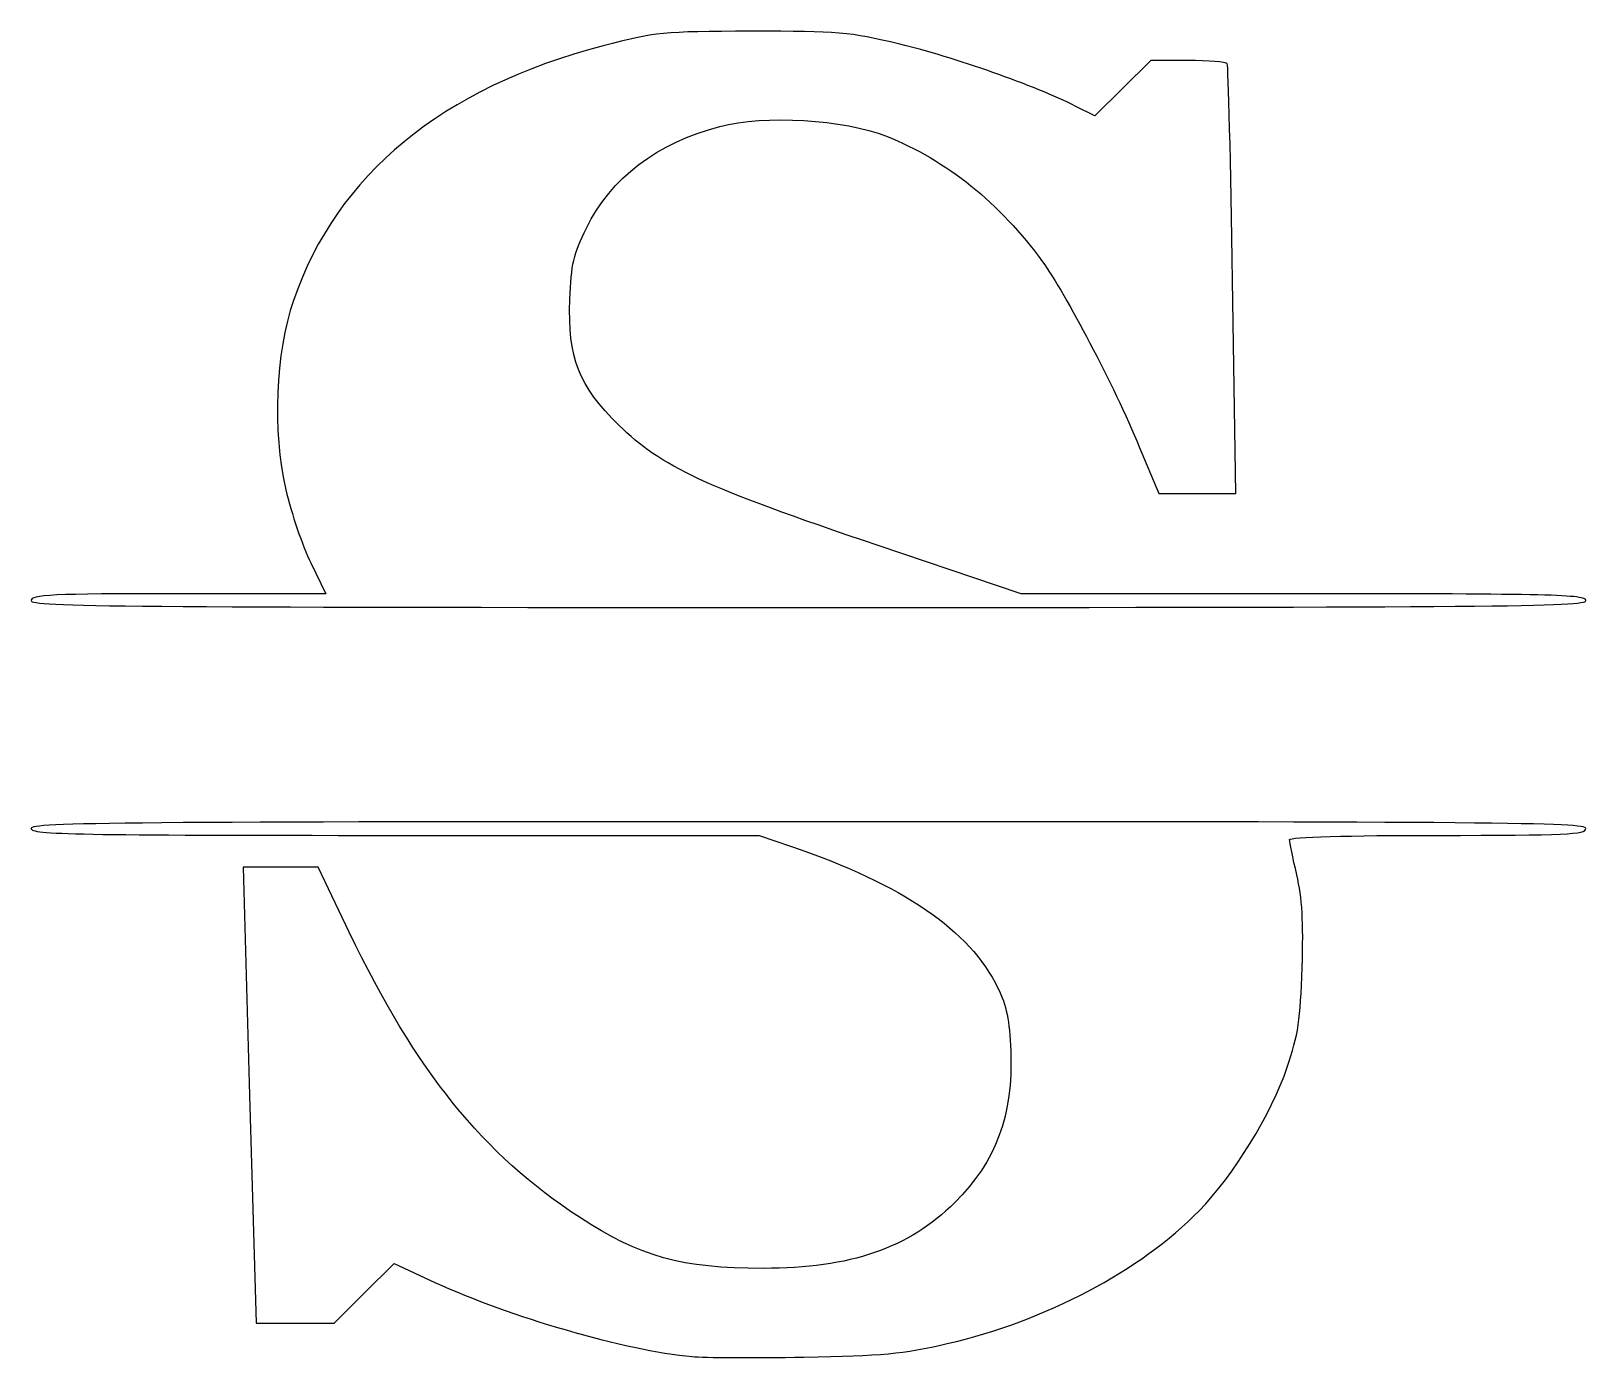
# Model space of a CAD drawing. Header units: centimetres. Extents: x -4.15 to 4.88, y -4.25 to 3.45.
import ezdxf

# ---------------------------------------------------------------- set-up
doc = ezdxf.new("R2010")
doc.units = ezdxf.units.CM
doc.header["$MEASUREMENT"] = 0
doc.layers.add('Layer 1', color=7, linetype='Continuous')

msp = doc.modelspace()

# ---------------------------------------------------------------- linework, layer by layer
at = {"layer": 'Layer 1'}
for points in [[(-4.14533, 0.14642), (-4.14533, 0.18088), (-4.0327, 0.18611), (-3.29045, 0.18611), (-3.29045, 0.18611), (-3.29045, 0.18611), (-2.43557, 0.18611), (-2.43557, 0.18611), (-2.43557, 0.18611), (-2.43557, 0.18611), (-2.52256, 0.3647), (-2.52256, 0.3647), (-2.52256, 0.3647), (-2.5704, 0.46293), (-2.63532, 0.65439), (-2.66682, 0.79018), (-2.66682, 0.79018), (-2.74583, 1.13074), (-2.72756, 1.58243), (-2.62239, 1.88907), (-2.62239, 1.88907), (-2.37172, 2.61992), (-1.76068, 3.12226), (-0.82481, 3.36687), (-0.82481, 3.36687), (-0.51996, 3.44655), (-0.4857, 3.44991), (0.03509, 3.45108), (0.03509, 3.45108), (0.54245, 3.45222), (0.59799, 3.44741), (0.89499, 3.37665), (0.89499, 3.37665), (1.20529, 3.30272), (1.6872, 3.13267), (1.91335, 3.01729), (1.91335, 3.01729), (1.91335, 3.01729), (2.02654, 2.95954), (2.02654, 2.95954), (2.02654, 2.95954), (2.02654, 2.95954), (2.18908, 3.12063), (2.18908, 3.12063), (2.18908, 3.12063), (2.18908, 3.12063), (2.35162, 3.28172), (2.35162, 3.28172), (2.35162, 3.28172), (2.35162, 3.28172), (2.56763, 3.28172), (2.56763, 3.28172), (2.56763, 3.28172), (2.68643, 3.28172), (2.78897, 3.27279), (2.79549, 3.26188), (2.79549, 3.26188), (2.80201, 3.25097), (2.81609, 2.68542), (2.82678, 2.00511), (2.82678, 2.00511), (2.82678, 2.00511), (2.84622, 0.76818), (2.84622, 0.76818), (2.84622, 0.76818), (2.84622, 0.76818), (2.62265, 0.76818), (2.62265, 0.76818), (2.62265, 0.76818), (2.62265, 0.76818), (2.39908, 0.76818), (2.39908, 0.76818), (2.39908, 0.76818), (2.39908, 0.76818), (2.28559, 1.03938), (2.28559, 1.03938), (2.28559, 1.03938), (2.13552, 1.39801), (1.85861, 1.92739), (1.72368, 2.11361), (1.72368, 2.11361), (1.47734, 2.45361), (1.16542, 2.70451), (0.81818, 2.842), (0.81818, 2.842), (0.57208, 2.93944), (0.109, 2.96686), (-0.14823, 2.89921), (-0.14823, 2.89921), (-0.5127, 2.80337), (-0.77957, 2.59989), (-0.92322, 2.30834), (-0.92322, 2.30834), (-0.99817, 2.15621), (-1.01122, 2.09958), (-1.01886, 1.89335), (-1.01886, 1.89335), (-1.03139, 1.55464), (-0.96941, 1.39613), (-0.73337, 1.16329), (-0.73337, 1.16329), (-0.49029, 0.92351), (-0.23631, 0.80574), (0.77098, 0.46574), (0.77098, 0.46574), (0.77098, 0.46574), (1.59948, 0.18609), (1.59948, 0.18609), (1.59948, 0.18609), (1.59948, 0.18609), (3.23821, 0.18609), (3.23821, 0.18609), (3.23821, 0.18609), (4.67722, 0.18609), (4.87694, 0.18125), (4.87694, 0.1464), (4.87694, 0.1464), (4.87694, 0.11128), (4.35806, 0.10671), (0.36579, 0.10671), (0.36579, 0.10671), (-3.62648, 0.10671), (-4.14536, 0.11127), (-4.14536, 0.1464), (-4.14536, 0.1464), (-4.14536, 0.1464), (-4.14533, 0.14642), (-4.14533, 0.14642)], [(-0.30887, -4.24209), (-0.6995, -4.20489), (-1.3723, -4.01065), (-1.80205, -3.81101), (-1.80205, -3.81101), (-1.80205, -3.81101), (-2.03846, -3.70119), (-2.03846, -3.70119), (-2.03846, -3.70119), (-2.03846, -3.70119), (-2.21282, -3.87421), (-2.21282, -3.87421), (-2.21282, -3.87421), (-2.21282, -3.87421), (-2.38718, -4.04723), (-2.38718, -4.04723), (-2.38718, -4.04723), (-2.38718, -4.04723), (-2.61341, -4.04723), (-2.61341, -4.04723), (-2.61341, -4.04723), (-2.61341, -4.04723), (-2.83964, -4.04723), (-2.83964, -4.04723), (-2.83964, -4.04723), (-2.83964, -4.04723), (-2.87733, -2.72428), (-2.87733, -2.72428), (-2.87733, -2.72428), (-2.87733, -2.72428), (-2.91502, -1.40133), (-2.91502, -1.40133), (-2.91502, -1.40133), (-2.91502, -1.40133), (-2.6975, -1.40136), (-2.6975, -1.40136), (-2.6975, -1.40136), (-2.6975, -1.40136), (-2.47998, -1.40139), (-2.47998, -1.40139), (-2.47998, -1.40139), (-2.47998, -1.40139), (-2.29881, -1.77902), (-2.29881, -1.77902), (-2.29881, -1.77902), (-1.91141, -2.58653), (-1.52217, -3.06848), (-0.96259, -3.43352), (-0.96259, -3.43352), (-0.60813, -3.66475), (-0.37433, -3.72973), (0.1032, -3.72973), (0.1032, -3.72973), (0.60956, -3.72973), (0.94891, -3.6131), (1.21406, -3.34796), (1.21406, -3.34796), (1.4562, -3.10582), (1.55425, -2.84072), (1.53919, -2.46889), (1.53919, -2.46889), (1.53185, -2.2876), (1.51511, -2.20502), (1.46493, -2.10255), (1.46493, -2.10255), (1.29957, -1.76487), (0.91687, -1.50284), (0.26197, -1.27886), (0.26197, -1.27886), (0.26197, -1.27886), (0.07874, -1.21622), (0.07874, -1.21622), (0.07874, -1.21622), (0.07874, -1.21622), (-2.03329, -1.21622), (-2.03329, -1.21622), (-2.03329, -1.21622), (-3.89301, -1.21622), (-4.14532, -1.21148), (-4.14532, -1.17653), (-4.14532, -1.17653), (-4.14532, -1.14141), (-3.62644, -1.13684), (0.36583, -1.13684), (0.36583, -1.13684), (4.3581, -1.13684), (4.87698, -1.1414), (4.87698, -1.17653), (4.87698, -1.17653), (4.87698, -1.21099), (4.7638, -1.21622), (4.01708, -1.21622), (4.01708, -1.21622), (3.49938, -1.21622), (3.15718, -1.2261), (3.15718, -1.24104), (3.15718, -1.24104), (3.15718, -1.25469), (3.17615, -1.34696), (3.19934, -1.44609), (3.19934, -1.44609), (3.23082, -1.58066), (3.23865, -1.71683), (3.23026, -1.98351), (3.23026, -1.98351), (3.22068, -2.28777), (3.20788, -2.37352), (3.14382, -2.56224), (3.14382, -2.56224), (3.05179, -2.8334), (2.83428, -3.18792), (2.63292, -3.39495), (2.63292, -3.39495), (2.29368, -3.74375), (1.7395, -4.03625), (1.17065, -4.16675), (1.17065, -4.16675), (0.91013, -4.22651), (0.79564, -4.23726), (0.33936, -4.24476), (0.33936, -4.24476), (0.04832, -4.24954), (-0.24338, -4.24835), (-0.30887, -4.24212), (-0.30887, -4.24212), (-0.30887, -4.24212), (-0.30887, -4.24209), (-0.30887, -4.24209)]]:
    msp.add_open_spline(points, degree=3, knots=[0, 0, 0, 0, 0.030303, 0.030303, 0.030303, 0.030303, 0.0606061, 0.0606061, 0.0606061, 0.0606061, 0.0909091, 0.0909091, 0.0909091, 0.0909091, 0.1212121, 0.1212121, 0.1212121, 0.1212121, 0.1515152, 0.1515152, 0.1515152, 0.1515152, 0.1818182, 0.1818182, 0.1818182, 0.1818182, 0.2121212, 0.2121212, 0.2121212, 0.2121212, 0.2424242, 0.2424242, 0.2424242, 0.2424242, 0.2727273, 0.2727273, 0.2727273, 0.2727273, 0.3030303, 0.3030303, 0.3030303, 0.3030303, 0.3333333, 0.3333333, 0.3333333, 0.3333333, 0.3636364, 0.3636364, 0.3636364, 0.3636364, 0.3939394, 0.3939394, 0.3939394, 0.3939394, 0.4242424, 0.4242424, 0.4242424, 0.4242424, 0.4545455, 0.4545455, 0.4545455, 0.4545455, 0.4848485, 0.4848485, 0.4848485, 0.4848485, 0.5151515, 0.5151515, 0.5151515, 0.5151515, 0.5454545, 0.5454545, 0.5454545, 0.5454545, 0.5757576, 0.5757576, 0.5757576, 0.5757576, 0.6060606, 0.6060606, 0.6060606, 0.6060606, 0.6363636, 0.6363636, 0.6363636, 0.6363636, 0.6666667, 0.6666667, 0.6666667, 0.6666667, 0.6969697, 0.6969697, 0.6969697, 0.6969697, 0.7272727, 0.7272727, 0.7272727, 0.7272727, 0.7575758, 0.7575758, 0.7575758, 0.7575758, 0.7878788, 0.7878788, 0.7878788, 0.7878788, 0.8181818, 0.8181818, 0.8181818, 0.8181818, 0.8484848, 0.8484848, 0.8484848, 0.8484848, 0.8787879, 0.8787879, 0.8787879, 0.8787879, 0.9090909, 0.9090909, 0.9090909, 0.9090909, 0.9393939, 0.9393939, 0.9393939, 0.9393939, 1, 1, 1, 1], dxfattribs=at)

doc.saveas('drawing.dxf')
